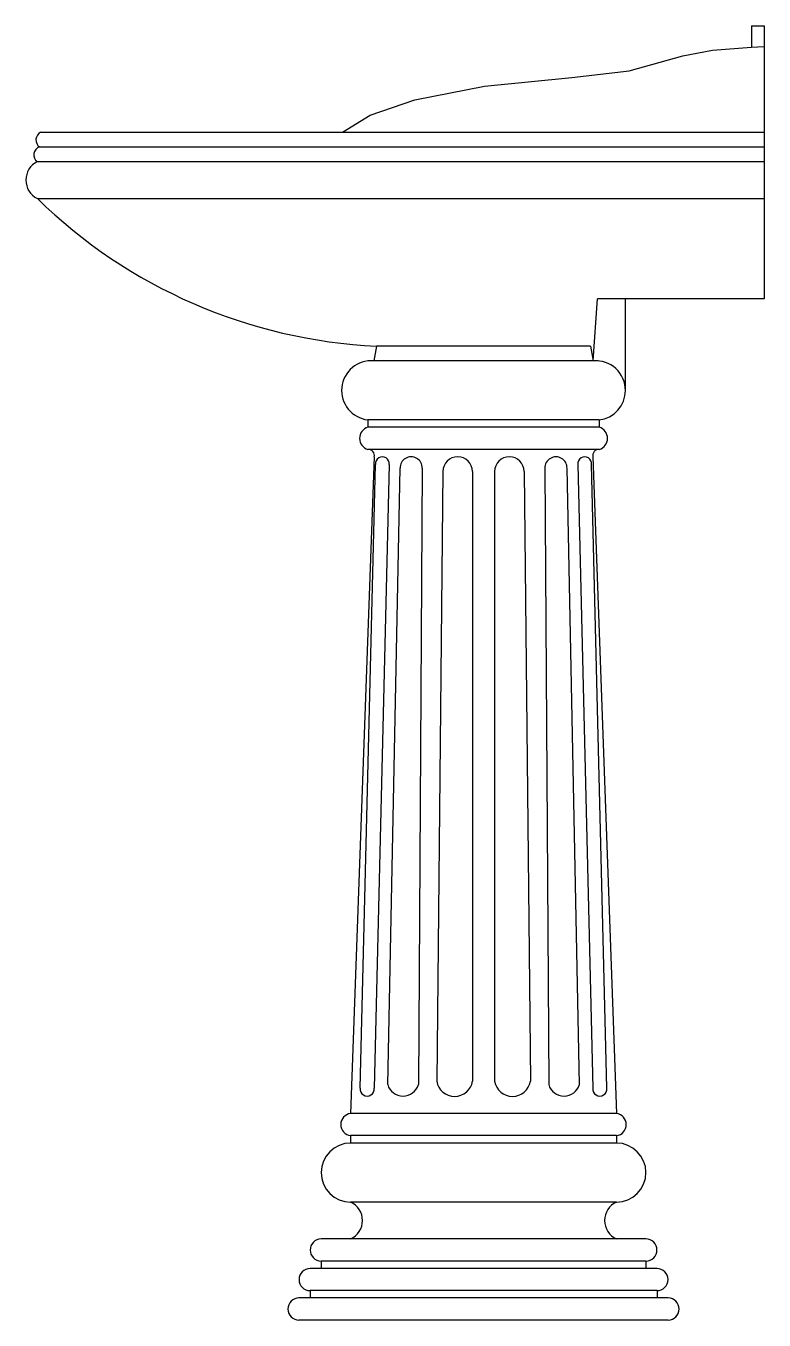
# Model space of a CAD drawing. Header units: millimetres. Extents: x -2937.398 to -2936.898, y 2950.396 to 2951.273.
import ezdxf

# ---------------------------------------------------------------- set-up
doc = ezdxf.new("R2010")
doc.units = ezdxf.units.MM
doc.header["$LTSCALE"] = 10
doc.layers.add('banheiro_louças', color=2, linetype='Continuous')

msp = doc.modelspace()

# ---------------------------------------------------------------- linework, layer by layer
at = {"layer": 'banheiro_louças'}
for p, q in [((-2936.90691, 2951.27272), (-2936.89844, 2951.27272)), ((-2936.90691, 2951.27272), (-2936.90691, 2951.25822)), ((-2936.89844, 2951.27272), (-2936.89844, 2951.0878)), ((-2936.95355, 2951.25243), (-2936.93346, 2951.25627)), ((-2936.93346, 2951.25627), (-2936.90691, 2951.25822)), ((-2936.90691, 2951.25822), (-2936.89844, 2951.25884)), ((-2936.98974, 2951.24236), (-2936.95355, 2951.25243)), ((-2937.08777, 2951.23183), (-2937.02868, 2951.23778)), ((-2937.02868, 2951.23778), (-2936.98974, 2951.24236)), ((-2937.13495, 2951.22268), (-2937.08777, 2951.23183)), ((-2937.16518, 2951.21215), (-2937.13495, 2951.22268)), ((-2937.18404, 2951.20072), (-2937.16518, 2951.21215)), ((-2937.38842, 2951.20072), (-2937.18404, 2951.20072)), ((-2937.18404, 2951.20072), (-2936.89844, 2951.20072)), ((-2937.38912, 2951.19072), (-2936.89844, 2951.19072)), ((-2937.39061, 2951.18072), (-2936.89844, 2951.18072)), ((-2937.39061, 2951.15572), (-2936.89844, 2951.15572)), ((-2937.01409, 2951.04572), (-2937.01123, 2951.0878)), ((-2936.99235, 2951.0878), (-2937.01123, 2951.0878)), ((-2936.89844, 2951.0878), (-2936.99235, 2951.0878)), ((-2936.99235, 2951.02568), (-2936.99235, 2951.0878)), ((-2937.16094, 2951.05572), (-2937.16278, 2951.04572)), ((-2937.01594, 2951.05572), (-2937.16094, 2951.05572)), ((-2937.01594, 2951.05572), (-2937.01409, 2951.04572)), ((-2937.01081, 2951.04572), (-2937.16607, 2951.04572)), ((-2937.01009, 2951.00572), (-2937.16678, 2951.00572)), ((-2937.16678, 2951.00572), (-2937.16678, 2951.00072)), ((-2937.01009, 2951.00072), (-2937.16678, 2951.00072)), ((-2937.01009, 2951.00572), (-2937.01009, 2951.00072)), ((-2937.01009, 2950.98572), (-2937.16678, 2950.98572)), ((-2937.16244, 2950.98072), (-2937.17844, 2950.53572)), ((-2937.01444, 2950.98072), (-2936.99844, 2950.53572)), ((-2936.99844, 2950.53572), (-2937.17844, 2950.53572)), ((-2936.99844, 2950.52072), (-2937.17844, 2950.52072)), ((-2937.17844, 2950.52072), (-2937.17844, 2950.51572)), ((-2936.99844, 2950.52072), (-2936.99844, 2950.51572)), ((-2936.99844, 2950.51572), (-2937.17844, 2950.51572)), ((-2936.99844, 2950.47572), (-2937.17844, 2950.47572)), ((-2936.97844, 2950.45072), (-2937.19844, 2950.45072)), ((-2936.97094, 2950.43072), (-2937.20594, 2950.43072)), ((-2937.19844, 2950.43572), (-2937.19844, 2950.43072)), ((-2936.97844, 2950.43572), (-2937.19844, 2950.43572)), ((-2936.97844, 2950.43572), (-2936.97844, 2950.43072)), ((-2936.97094, 2950.41572), (-2937.20594, 2950.41572)), ((-2937.20594, 2950.41572), (-2937.20594, 2950.41072)), ((-2937.20594, 2950.41572), (-2937.20594, 2950.41072)), ((-2936.97094, 2950.41572), (-2936.97094, 2950.41072)), ((-2936.97094, 2950.41572), (-2936.97094, 2950.41072)), ((-2936.96344, 2950.41072), (-2937.21344, 2950.41072)), ((-2936.96344, 2950.39572), (-2937.21344, 2950.39572))]:
    msp.add_line(p, q, dxfattribs=at)
at = {"layer": 'banheiro_louças', "color": 1}
for p, q in [((-2937.17199, 2950.55281), (-2937.16163, 2950.97553)), ((-2937.15232, 2950.97553), (-2937.16246, 2950.55281)), ((-2937.02456, 2950.97553), (-2937.01441, 2950.55281)), ((-2937.00489, 2950.55281), (-2937.01525, 2950.97553)), ((-2937.15336, 2950.55534), (-2937.14499, 2950.973)), ((-2937.12999, 2950.973), (-2937.13258, 2950.55534)), ((-2937.11594, 2950.97072), (-2937.12015, 2950.55762)), ((-2937.09594, 2950.97072), (-2937.09594, 2950.55762)), ((-2937.08094, 2950.97072), (-2937.08094, 2950.55762)), ((-2937.06094, 2950.97072), (-2937.05673, 2950.55762)), ((-2937.04689, 2950.973), (-2937.04429, 2950.55534)), ((-2937.02351, 2950.55534), (-2937.03189, 2950.973))]:
    msp.add_line(p, q, dxfattribs=at)
at = {"layer": 'banheiro_louças'}
for centre, radius, start, end in [((-2937.38564, 2951.1955), 0.00591, 118.01096, 233.92473), ((-2937.38743, 2951.18536), 0.00563, 107.56465, 235.49381), ((-2937.38443, 2951.16822), 0.01395, 116.33219, 243.66781), ((-2937.14456, 2951.40709), 0.35175, 225.61241, 267.33139), ((-2937.16443, 2951.02568), 0.0201, 85.31011, 263.26497), ((-2937.01245, 2951.02568), 0.0201, 0, 94.68989), ((-2937.01245, 2951.02568), 0.0201, 276.73503, 0), ((-2937.16456, 2950.99322), 0.00782, 106.5011, 253.4989), ((-2937.01231, 2950.99322), 0.00782, 286.5011, 73.4989), ((-2937.16654, 2950.98154), 0.00419, 348.7007, 93.28656), ((-2937.01033, 2950.98154), 0.00419, 86.71344, 191.2993), ((-2937.17757, 2950.52822), 0.00755, 96.60421, 263.39579), ((-2936.99931, 2950.52822), 0.00755, 276.60421, 83.39579), ((-2937.17844, 2950.49572), 0.02, 90, 270), ((-2936.99844, 2950.49572), 0.02, 270, 90), ((-2937.18413, 2950.46322), 0.01374, 294.4947, 65.5053), ((-2936.99274, 2950.46322), 0.01374, 114.4947, 245.5053), ((-2937.19838, 2950.44322), 0.0075, 90.44412, 269.55588), ((-2936.9785, 2950.44322), 0.0075, 270.44412, 89.55588), ((-2937.20588, 2950.42322), 0.0075, 90.44412, 269.55588), ((-2936.971, 2950.42322), 0.0075, 270.44412, 89.55588), ((-2937.21338, 2950.40322), 0.0075, 90.44412, 269.55588), ((-2936.9635, 2950.40322), 0.0075, 270.44412, 89.55588)]:
    msp.add_arc(centre, radius, start, end, dxfattribs=at)
at = {"layer": 'banheiro_louças', "color": 1}
for centre, radius, start, end in [((-2937.15697, 2950.97604), 0.00468, 353.71441, 186.28559), ((-2937.13749, 2950.97322), 0.0075, 358.31334, 181.68666), ((-2937.10594, 2950.97072), 0.01, 0, 180), ((-2937.07094, 2950.97072), 0.01, 0, 180), ((-2937.03939, 2950.97322), 0.0075, 358.31334, 181.68666), ((-2937.0199, 2950.97604), 0.00468, 353.71441, 186.28559), ((-2937.16723, 2950.55235), 0.00478, 174.40829, 5.59171), ((-2937.14297, 2950.55826), 0.01079, 195.67251, 344.32749), ((-2937.10804, 2950.55952), 0.01225, 188.91195, 351.08805), ((-2937.06883, 2950.55952), 0.01225, 188.91195, 351.08805), ((-2937.0339, 2950.55826), 0.01079, 195.67251, 344.32749), ((-2937.00965, 2950.55235), 0.00478, 174.40829, 5.59171)]:
    msp.add_arc(centre, radius, start, end, dxfattribs=at)

doc.saveas('drawing.dxf')
